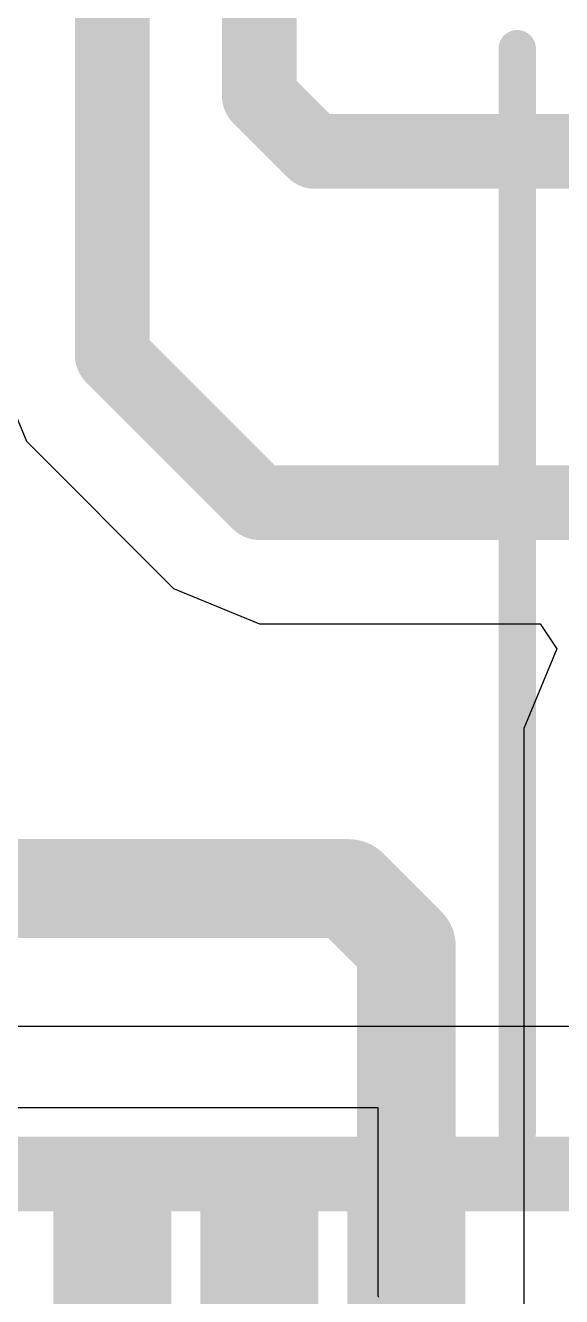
# Model space of a CAD drawing. Header units: inches. Extents: x -4 to 5258, y -4 to 5281.
# Drawn here: x 68.482 to 70.305, y 29.519 to 33.84 of the extents above; entities that cross this region are included whole.
import ezdxf

# ---------------------------------------------------------------- set-up
doc = ezdxf.new("R2010")
doc.units = ezdxf.units.IN
for name, color, linetype in [('Layer 2', 76, 'Continuous'), ('Top Layer', 1, 'Continuous'), ('Top Overlay', 2, 'Continuous'), ('Top Paste', 8, 'Continuous'), ('Top Solder', 216, 'Continuous')]:
    doc.layers.add(name, color=color, linetype=linetype)

# ---------------------------------------------------------------- blocks, each defined once
blk = doc.blocks.new('HTSSOP_38_EP_4_4___15')
at = {"layer": 'Top Layer'}
for points in [[(3.6, 4.65), (3.6, 4.35), (2, 4.35), (2, 4.65)], [(3.6, 4.1501), (3.6, 3.8501), (2, 3.8501), (2, 4.1501)], [(3.6, 3.65), (3.6, 3.35), (2, 3.35), (2, 3.65)]]:
    blk.add_hatch(color=1, dxfattribs=at).paths.add_polyline_path(points)
at = {"layer": 'Top Paste'}
for points in [[(3.6, 4.65), (3.6, 4.35), (2, 4.35), (2, 4.65)], [(3.6, 4.1501), (3.6, 3.8501), (2, 3.8501), (2, 4.1501)], [(3.6, 3.65), (3.6, 3.35), (2, 3.35), (2, 3.65)]]:
    blk.add_hatch(color=8, dxfattribs=at).paths.add_polyline_path(points)
at = {"layer": 'Top Solder'}
for points in [[(3.6508, 4.7008), (3.6508, 4.2992), (1.9492, 4.2992), (1.9492, 4.7008)], [(3.6508, 4.2009), (3.6508, 3.7993), (1.9492, 3.7993), (1.9492, 4.2009)], [(3.6508, 3.7008), (3.6508, 3.2992), (1.9492, 3.2992), (1.9492, 3.7008)]]:
    blk.add_hatch(color=216, dxfattribs=at).paths.add_polyline_path(points)
at = {"layer": 'Top Overlay'}
blk.add_lwpolyline([(1.8288, 4.8768, 0.127, 0.127, 0), (-1.8542, 4.8768, 0.127, 0.127, 0)], format="xyseb", dxfattribs=at)
for points in [[(-1.886, 4.8768, 0.0635, 0.0635, 1), (-1.8224, 4.8768, 0.0635, 0.0635, 1)], [(1.7971, 4.8768, 0.0635, 0.0635, 1), (1.8605, 4.8768, 0.0635, 0.0635, 1)]]:
    blk.add_lwpolyline(points, format="xyseb", close=True, dxfattribs=at)

msp = doc.modelspace()

# ---------------------------------------------------------------- linework, layer by layer
at = {"layer": 'Layer 2'}
msp.add_line((89.6053, 30.4375), (67.7252, 30.4375), dxfattribs=at)
msp.add_lwpolyline([(52.7677, 29.936, 0.254, 0.254, 0), (122.0837, 29.936, 0.254, 0.254, 0)], format="xyseb", dxfattribs=at)
at = {"layer": 'Top Layer'}
for p, q in [((68.3653, 32.7177), (68.4861, 32.4261)), ((68.4861, 32.4261), (68.9861, 31.9261)), ((68.9861, 31.9261), (69.2777, 31.8053)), ((69.2777, 31.8053), (70.2323, 31.8053)), ((70.2323, 31.8053), (70.2888, 31.7209)), ((70.2888, 31.7209), (70.1768, 31.4505)), ((70.1768, 31.4505), (70.1768, 28.704)), ((68.6818, 30.1602), (67.8738, 30.1602)), ((68.8738, 30.1602), (68.6818, 30.1602)), ((68.6818, 30.1602), (68.6818, 30.1602)), ((69.6818, 30.1602), (68.8738, 30.1602)), ((68.8738, 30.1602), (68.8738, 30.1602)), ((69.6818, 29.5204), (69.6818, 30.1602)), ((69.6844, 29.5166), (69.6818, 29.5204))]:
    msp.add_line(p, q, dxfattribs=at)
for points in [[(68.7777, 32.7177, 0.254, 0.254, 0), (68.7777, 34.7062, 0.254, 0.254, 0)], [(69.2778, 33.5988, 0.254, 0.254, 0), (69.2778, 34.7062, 0.254, 0.254, 0)], [(69.2778, 33.5988, 0.254, 0.254, 0), (69.4651, 33.4116, 0.254, 0.254, 0)], [(69.4651, 33.4116, 0.254, 0.254, 0), (71.171, 33.4116, 0.254, 0.254, 0)], [(68.7777, 32.7177, 0.254, 0.254, 0), (69.2777, 32.2177, 0.254, 0.254, 0)], [(69.2777, 32.2177, 0.254, 0.254, 0), (71.171, 32.2177, 0.254, 0.254, 0)], [(67.2779, 30.9061, 0.3356, 0.3356, 0), (69.5811, 30.9061, 0.3356, 0.3356, 0)], [(69.5811, 30.9061, 0.3356, 0.3356, 0), (69.7777, 30.7095, 0.3356, 0.3356, 0)], [(69.7777, 29.1062, 0.3356, 0.3356, 0), (69.7777, 30.7095, 0.3356, 0.3356, 0)]]:
    msp.add_lwpolyline(points, format="xyseb", dxfattribs=at)
for points in [[(69.2143, 33.5988, 0.127, 0.127, 1), (69.3413, 33.5988, 0.127, 0.127, 1)], [(69.2143, 33.5988, 0.127, 0.127, 1), (69.3413, 33.5988, 0.127, 0.127, 1)], [(69.4016, 33.4116, 0.127, 0.127, 1), (69.5286, 33.4116, 0.127, 0.127, 1)], [(69.4016, 33.4116, 0.127, 0.127, 1), (69.5286, 33.4116, 0.127, 0.127, 1)], [(68.7142, 32.7177, 0.127, 0.127, 1), (68.8412, 32.7177, 0.127, 0.127, 1)], [(68.7142, 32.7177, 0.127, 0.127, 1), (68.8412, 32.7177, 0.127, 0.127, 1)], [(69.2142, 32.2177, 0.127, 0.127, 1), (69.3412, 32.2177, 0.127, 0.127, 1)], [(69.2142, 32.2177, 0.127, 0.127, 1), (69.3412, 32.2177, 0.127, 0.127, 1)], [(69.4972, 30.9061, 0.1678, 0.1678, 1), (69.665, 30.9061, 0.1678, 0.1678, 1)], [(69.4972, 30.9061, 0.1678, 0.1678, 1), (69.665, 30.9061, 0.1678, 0.1678, 1)], [(69.6938, 30.7095, 0.1678, 0.1678, 1), (69.8616, 30.7095, 0.1678, 0.1678, 1)], [(69.6938, 30.7095, 0.1678, 0.1678, 1), (69.8616, 30.7095, 0.1678, 0.1678, 1)]]:
    msp.add_lwpolyline(points, format="xyseb", close=True, dxfattribs=at)

# ---------------------------------------------------------------- block references
at = {"rotation": 270}
msp.add_blockref('HTSSOP_38_EP_4_4___15', (65.2777, 31.9062), dxfattribs=at)

doc.saveas('drawing.dxf')
